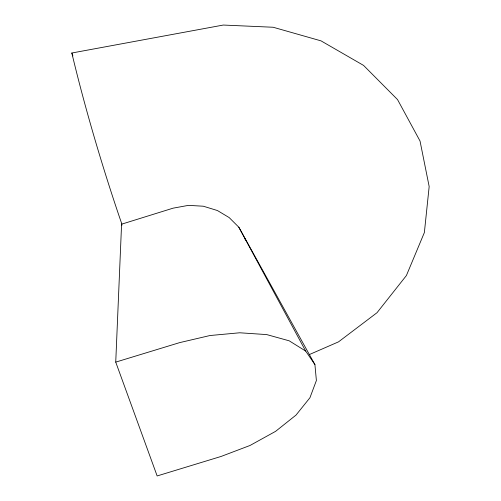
<?xml version="1.0" encoding="UTF-8"?>
<svg xmlns="http://www.w3.org/2000/svg" width="501" height="501" viewBox="0 0 501 501"><rect width="100%" height="100%" fill="white"/><g stroke="black" fill="none" stroke-linecap="round" stroke-linejoin="round"><path stroke-width="0.75" d="M115.737 362.117L121.58 224.191L173.089 208.165L188.464 205.36L203.337 206.218L217.415 210.533L229.17 217.578L238.82 227.203L314.929 364.609L316.388 380.528L309.937 397.744L296.016 415.085L275.581 431.361L250.018 445.477L221.079 456.455L157.145 475.95L115.737 362.117L179.665 342.621L210.019 335.52L239.716 332.783L266.739 334.593L289.227 340.83L305.666 351.063L314.929 364.609M309.205 354.627L338.538 341.851L377.015 312.705L406.399 275.544L424.372 232.539L429.169 186.547L420.032 141.025L397.531 99.58L363.569 65.412L321.022 40.863L273.17 27.254L223.289 25.05L71.831 53.006A219.977 23.998 73 0 0 119.601 217.497L121.9 224.147M238.82 227.203L305.666 351.063M71.831 53.006L72.895 55.949M121.58 224.191L121.943 225.193M245.052 238.564L245.346 240.054"/></g></svg>
